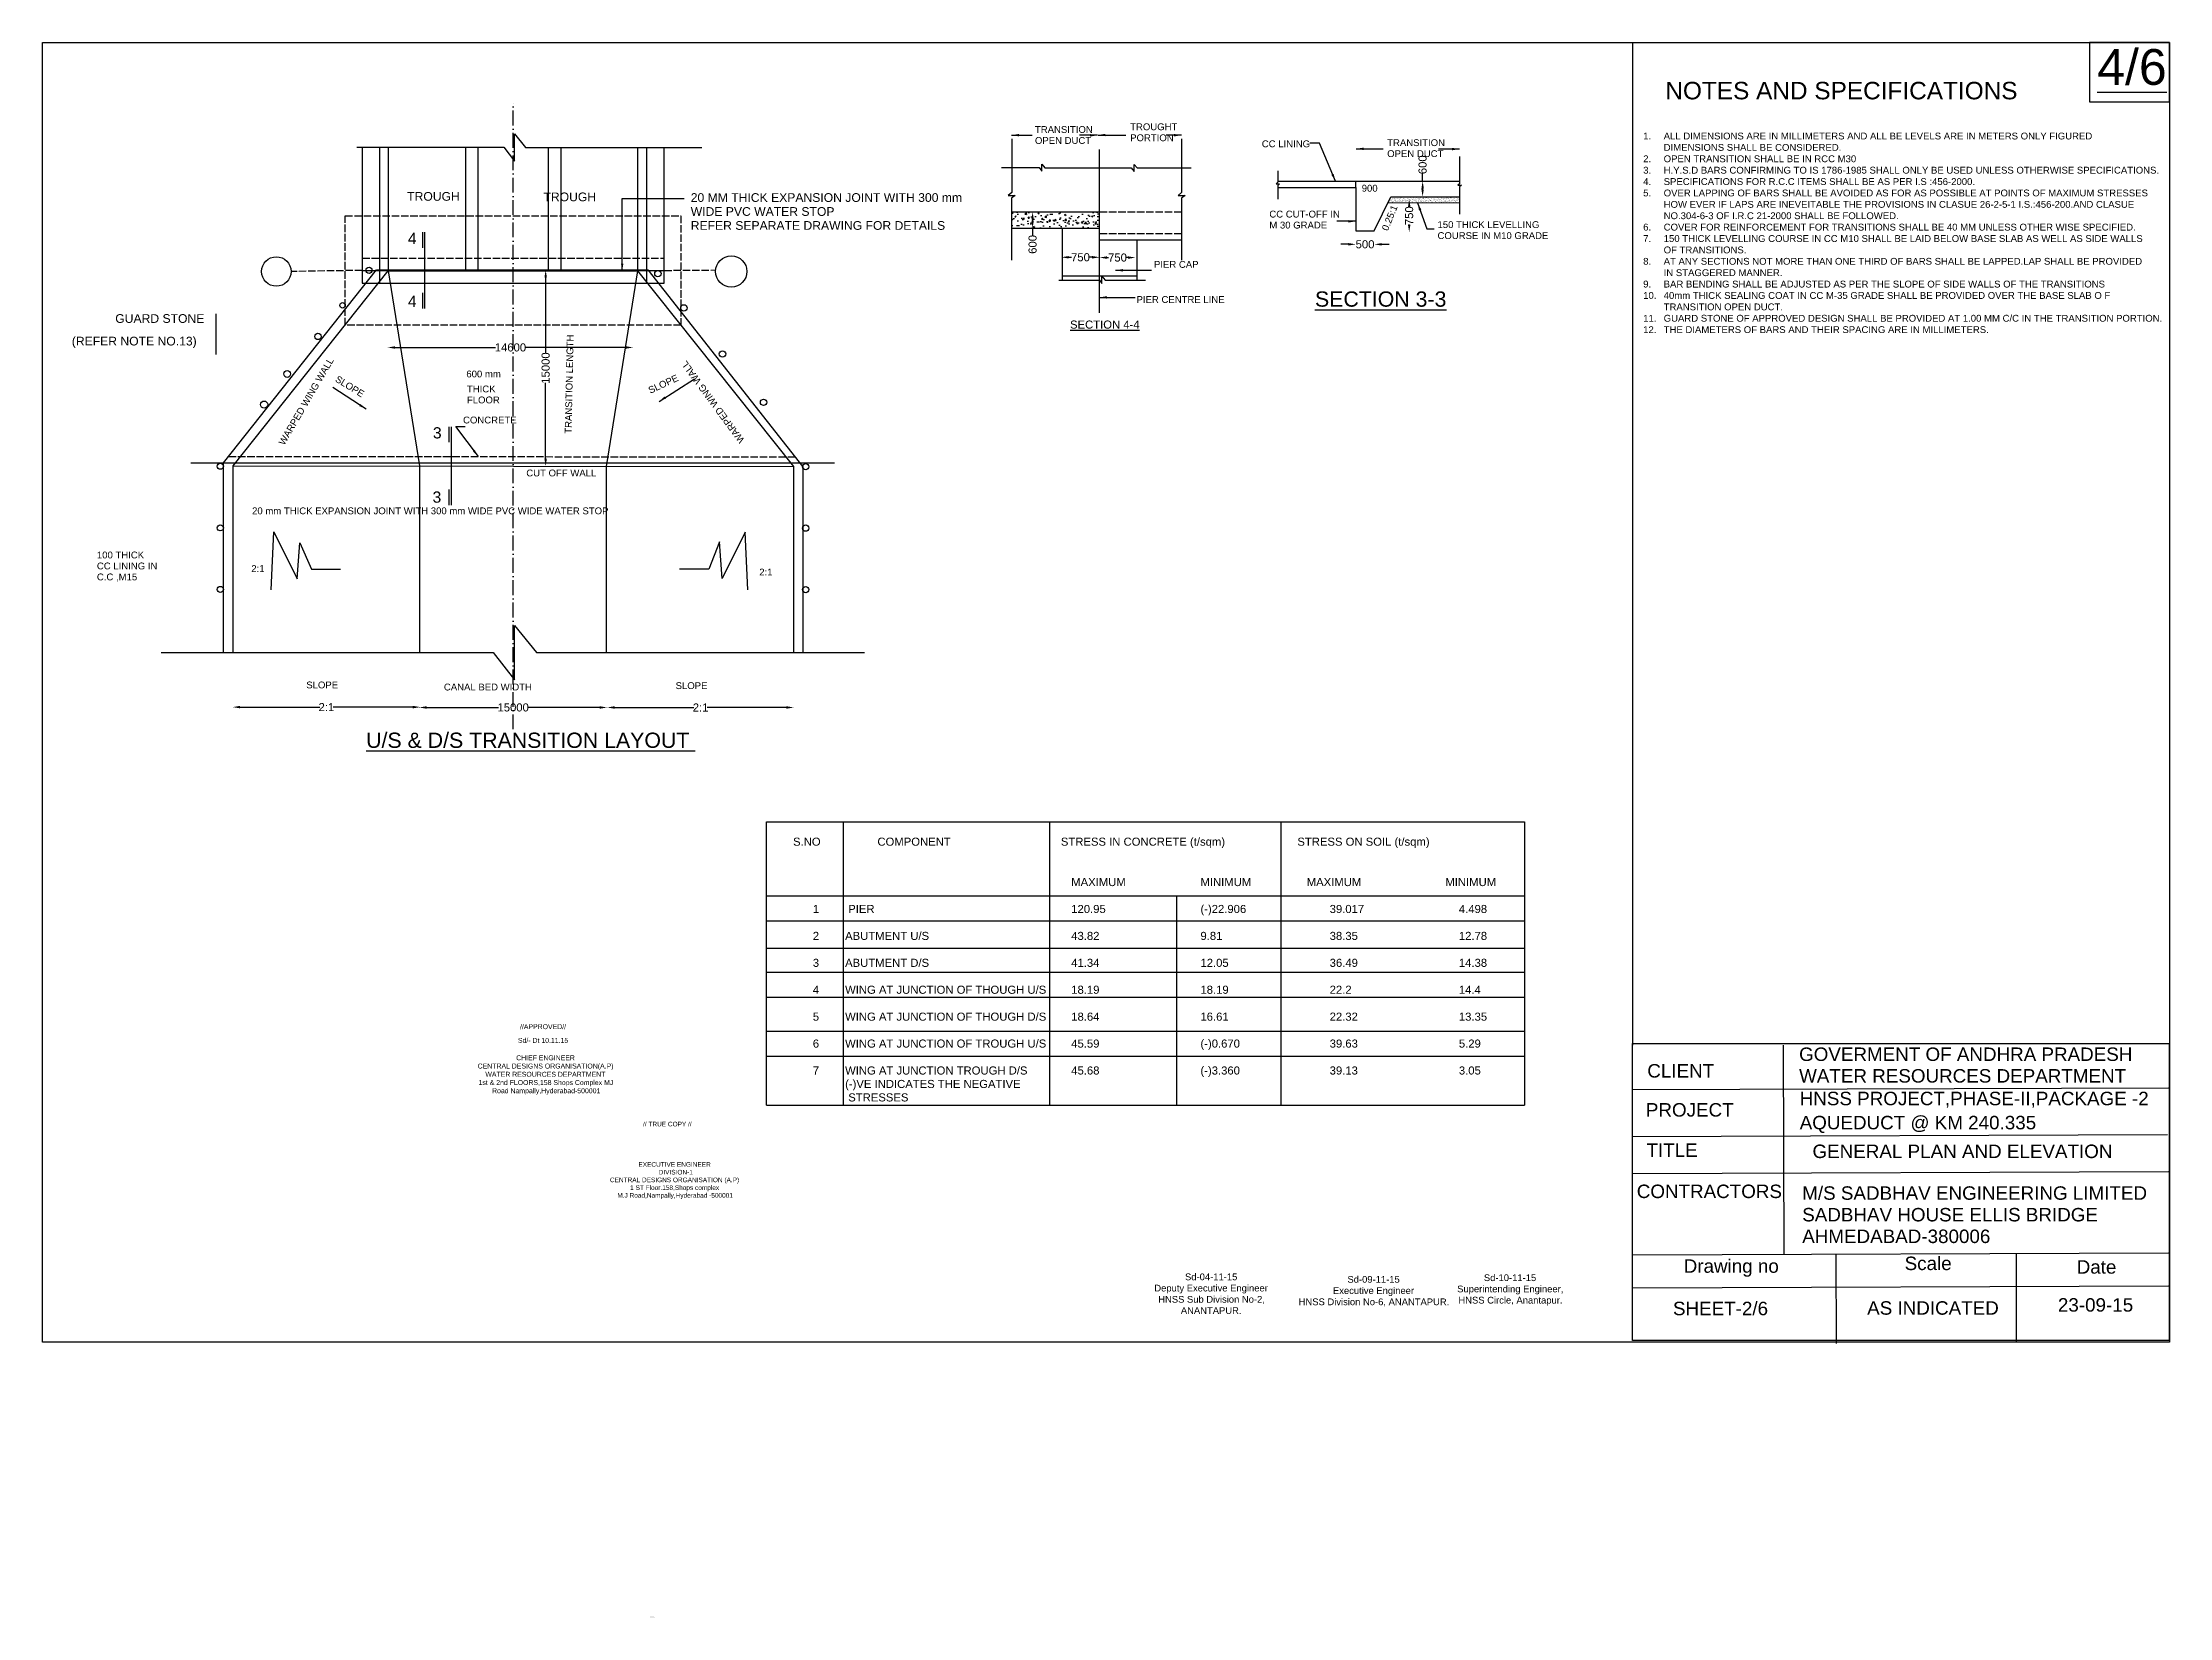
# Model space of a CAD drawing. Header units: millimetres. Extents: x 5124 to 3586883, y 2311 to 10700360.
# Drawn here: x 3415692 to 3586883, y 10573573 to 10700360 of the extents above.
import ezdxf

# ---------------------------------------------------------------- set-up
doc = ezdxf.new("R2010")
doc.units = ezdxf.units.MM
doc.header["$MEASUREMENT"] = 0
doc.linetypes.add('ACAD_ISO02W100', pattern=[15, 12, -3])
doc.linetypes.add('ACAD_ISO10W100', pattern=[18, 12, -3, 0, -3])
for name, color, linetype in [('DIMENSION', 7, 'Continuous'), ('DRAWING', 7, 'Continuous'), ('TEXT', 7, 'Continuous')]:
    doc.layers.add(name, color=color, linetype=linetype)
doc.styles.get("Standard").update_dxf_attribs({"font": 'arial.ttf', "height": 650})
doc.dimstyles.get("Standard").update_dxf_attribs({"dimtxt": 650, "dimasz": 600, "dimexe": 0.18, "dimexo": 0.0625, "dimgap": 0.09, "dimtad": 0, "dimdec": 0, "dimzin": 0, "dimdsep": 46, "dimtxsty": 'Standard', "dimcen": 0.09, "dimse1": 1, "dimse2": 1, "dimadec": 0, "dimazin": 0, "dimtfac": 1, "dimtdec": 0, "dimtofl": 0, "dimtmove": 0, "dimatfit": 3, "dimfxl": 0, "dimtolj": 1, "dimtzin": 0, "dimarcsym": 0})

# ---------------------------------------------------------------- blocks, each defined once
blk = doc.blocks.new('*D4')
at = {"layer": 'Defpoints', "color": 0, "transparency": 16777216}
for p in [(3443473, 10675810), (3463231, 10675810), (3463231, 10675810)]:
    blk.add_point(p, dxfattribs=at)
at = {"layer": 'DIMENSION', "color": 0, "lineweight": -2, "transparency": 16777216}
for p, q in [((3444073, 10675810), (3452161, 10675810)), ((3462631, 10675810), (3454543, 10675810))]:
    blk.add_line(p, q, dxfattribs=at)
at = {"layer": 'DIMENSION', "color": 0, "transparency": 16777216}
for points in [[(3444073, 10675910), (3444073, 10675710), (3443473, 10675810)], [(3462631, 10675910), (3462631, 10675710), (3463231, 10675810)]]:
    blk.add_solid(points, dxfattribs=at)
at = {"layer": 'DIMENSION', "color": 0, "transparency": 16777216, "insert": (3453352, 10675810), "char_height": 650, "attachment_point": 5}
blk.add_mtext('\\A1;14600', dxfattribs=at)
blk = doc.blocks.new('*D5')
at = {"layer": 'Defpoints', "color": 0, "transparency": 16777216}
for p in [(3430990, 10646860), (3446092, 10646860), (3446092, 10646860)]:
    blk.add_point(p, dxfattribs=at)
at = {"layer": 'DIMENSION', "color": 0, "lineweight": -2, "transparency": 16777216}
for p, q in [((3431590, 10646860), (3438007, 10646860)), ((3445492, 10646860), (3439076, 10646860))]:
    blk.add_line(p, q, dxfattribs=at)
at = {"layer": 'DIMENSION', "color": 0, "transparency": 16777216}
for points in [[(3431590, 10646960), (3431590, 10646760), (3430990, 10646860)], [(3445492, 10646960), (3445492, 10646760), (3446092, 10646860)]]:
    blk.add_solid(points, dxfattribs=at)
at = {"layer": 'DIMENSION', "color": 0, "transparency": 16777216, "insert": (3438541, 10646860), "char_height": 650, "attachment_point": 5}
blk.add_mtext('\\A1;2:1', dxfattribs=at)
blk = doc.blocks.new('*D6')
at = {"layer": 'Defpoints', "color": 0, "transparency": 16777216}
for p in [(3446000, 10646891), (3461143, 10646891), (3461143, 10646830)]:
    blk.add_point(p, dxfattribs=at)
at = {"layer": 'DIMENSION', "color": 0, "lineweight": -2, "transparency": 16777216}
for p, q in [((3446600, 10646830), (3452380, 10646830)), ((3460543, 10646830), (3454763, 10646830))]:
    blk.add_line(p, q, dxfattribs=at)
at = {"layer": 'DIMENSION', "color": 0, "transparency": 16777216}
for points in [[(3446600, 10646930), (3446600, 10646730), (3446000, 10646830)], [(3460543, 10646930), (3460543, 10646730), (3461143, 10646830)]]:
    blk.add_solid(points, dxfattribs=at)
at = {"layer": 'DIMENSION', "color": 0, "transparency": 16777216, "insert": (3453572, 10646830), "char_height": 650, "attachment_point": 5}
blk.add_mtext('\\A1;15000', dxfattribs=at)
blk = doc.blocks.new('*D7')
at = {"layer": 'Defpoints', "color": 0, "transparency": 16777216}
for p in [(3461143, 10646891), (3476169, 10646891), (3476169, 10646830)]:
    blk.add_point(p, dxfattribs=at)
at = {"layer": 'DIMENSION', "color": 0, "lineweight": -2, "transparency": 16777216}
for p, q in [((3461743, 10646830), (3468122, 10646830)), ((3475569, 10646830), (3469191, 10646830))]:
    blk.add_line(p, q, dxfattribs=at)
at = {"layer": 'DIMENSION', "color": 0, "transparency": 16777216}
for points in [[(3461743, 10646930), (3461743, 10646730), (3461143, 10646830)], [(3475569, 10646930), (3475569, 10646730), (3476169, 10646830)]]:
    blk.add_solid(points, dxfattribs=at)
at = {"layer": 'DIMENSION', "color": 0, "transparency": 16777216, "insert": (3468656, 10646830), "char_height": 650, "attachment_point": 5}
blk.add_mtext('\\A1;2:1', dxfattribs=at)
blk = doc.blocks.new('*D8')
at = {"layer": 'Defpoints', "color": 0, "transparency": 16777216}
for p in [(3456395, 10682054), (3456186, 10666256), (3456372, 10666256)]:
    blk.add_point(p, dxfattribs=at)
at = {"layer": 'DIMENSION', "color": 0, "lineweight": -2, "transparency": 16777216}
for p, q in [((3456186, 10681454), (3456186, 10675347)), ((3456186, 10666856), (3456186, 10672964))]:
    blk.add_line(p, q, dxfattribs=at)
at = {"layer": 'DIMENSION', "color": 0, "transparency": 16777216}
for points in [[(3456086, 10681454), (3456286, 10681454), (3456186, 10682054)], [(3456086, 10666856), (3456286, 10666856), (3456186, 10666256)]]:
    blk.add_solid(points, dxfattribs=at)
at = {"layer": 'DIMENSION', "color": 0, "transparency": 16777216, "insert": (3456186, 10674155), "char_height": 650, "attachment_point": 5, "rotation": 90}
blk.add_mtext('\\A1;15000', dxfattribs=at)
blk = doc.blocks.new('*D9')
at = {"layer": 'Defpoints', "color": 0, "transparency": 16777216}
for p in [(3497692, 10683072), (3500773, 10683072), (3500773, 10683072)]:
    blk.add_point(p, dxfattribs=at)
at = {"layer": 'DIMENSION', "color": 0, "lineweight": -2, "transparency": 16777216}
for p, q in [((3498292, 10683072), (3498518, 10683072)), ((3500173, 10683072), (3499947, 10683072))]:
    blk.add_line(p, q, dxfattribs=at)
at = {"layer": 'DIMENSION', "color": 0, "transparency": 16777216}
for points in [[(3498292, 10683172), (3498292, 10682972), (3497692, 10683072)], [(3500173, 10683172), (3500173, 10682972), (3500773, 10683072)]]:
    blk.add_solid(points, dxfattribs=at)
at = {"layer": 'DIMENSION', "color": 0, "transparency": 16777216, "insert": (3499233, 10683072), "char_height": 650, "attachment_point": 5}
blk.add_mtext('\\A1;750', dxfattribs=at)
blk = doc.blocks.new('*D10')
at = {"layer": 'Defpoints', "color": 0, "transparency": 16777216}
for p in [(3500773, 10683072), (3503654, 10683072), (3503654, 10683048)]:
    blk.add_point(p, dxfattribs=at)
at = {"layer": 'DIMENSION', "color": 0, "lineweight": -2, "transparency": 16777216}
for p, q in [((3501373, 10683048), (3501500, 10683048)), ((3503054, 10683048), (3502928, 10683048))]:
    blk.add_line(p, q, dxfattribs=at)
at = {"layer": 'DIMENSION', "color": 0, "transparency": 16777216}
for points in [[(3501373, 10683148), (3501373, 10682948), (3500773, 10683048)], [(3503054, 10683148), (3503054, 10682948), (3503654, 10683048)]]:
    blk.add_solid(points, dxfattribs=at)
at = {"layer": 'DIMENSION', "color": 0, "transparency": 16777216, "insert": (3502214, 10683048), "char_height": 650, "attachment_point": 5}
blk.add_mtext('\\A1;750', dxfattribs=at)
blk = doc.blocks.new('*D11')
at = {"layer": 'Defpoints', "color": 0, "transparency": 16777216}
for p in [(3494983, 10686729), (3494983, 10685426), (3495380, 10685426)]:
    blk.add_point(p, dxfattribs=at)
at = {"layer": 'DIMENSION', "color": 0, "lineweight": -2, "transparency": 16777216}
for p, q in [((3495380, 10686129), (3495380, 10686026)), ((3495380, 10685426), (3495380, 10684826))]:
    blk.add_line(p, q, dxfattribs=at)
at = {"layer": 'DIMENSION', "color": 0, "transparency": 16777216}
for points in [[(3495280, 10686129), (3495480, 10686129), (3495380, 10686729)], [(3495280, 10686026), (3495480, 10686026), (3495380, 10685426)]]:
    blk.add_solid(points, dxfattribs=at)
at = {"layer": 'DIMENSION', "color": 0, "transparency": 16777216, "insert": (3495380, 10684107), "char_height": 650, "attachment_point": 5, "rotation": 90}
blk.add_mtext('\\A1;600', dxfattribs=at)
blk = doc.blocks.new('*D12')
at = {"layer": 'Defpoints', "color": 0, "transparency": 16777216}
for p in [(3526771, 10689200), (3526784, 10689200), (3526784, 10687945)]:
    blk.add_point(p, dxfattribs=at)
at = {"layer": 'DIMENSION', "color": 0, "lineweight": -2, "transparency": 16777216}
for p, q in [((3526771, 10689200), (3526771, 10689800)), ((3526771, 10688545), (3526771, 10688600))]:
    blk.add_line(p, q, dxfattribs=at)
at = {"layer": 'DIMENSION', "color": 0, "transparency": 16777216}
for points in [[(3526671, 10688600), (3526871, 10688600), (3526771, 10689200)], [(3526671, 10688545), (3526871, 10688545), (3526771, 10687945)]]:
    blk.add_solid(points, dxfattribs=at)
at = {"layer": 'DIMENSION', "color": 0, "transparency": 16777216, "insert": (3526771, 10690519), "char_height": 650, "attachment_point": 5, "rotation": 90}
blk.add_mtext('\\A1;600', dxfattribs=at)
blk = doc.blocks.new('*D13')
at = {"layer": 'Defpoints', "color": 0, "transparency": 16777216}
for p in [(3521397, 10685207), (3522878, 10685207), (3522878, 10684115)]:
    blk.add_point(p, dxfattribs=at)
at = {"layer": 'DRAWING', "color": 0, "lineweight": -2, "transparency": 16777216}
for p, q in [((3520797, 10684115), (3520197, 10684115)), ((3523478, 10684115), (3524078, 10684115))]:
    blk.add_line(p, q, dxfattribs=at)
at = {"layer": 'DRAWING', "color": 0, "transparency": 16777216}
for points in [[(3520797, 10684215), (3520797, 10684015), (3521397, 10684115)], [(3523478, 10684215), (3523478, 10684015), (3522878, 10684115)]]:
    blk.add_solid(points, dxfattribs=at)
at = {"layer": 'DRAWING', "color": 0, "transparency": 16777216, "insert": (3522137, 10684115), "char_height": 650, "attachment_point": 5}
blk.add_mtext('\\A1;500', dxfattribs=at)
blk = doc.blocks.new('*D14')
at = {"layer": 'Defpoints', "color": 0, "transparency": 16777216}
for p in [(3525691, 10687737), (3525805, 10687737), (3525725, 10685096)]:
    blk.add_point(p, dxfattribs=at)
at = {"layer": 'DIMENSION', "color": 0, "lineweight": -2, "transparency": 16777216}
for p, q in [((3525691, 10687137), (3525691, 10687131)), ((3525691, 10685696), (3525691, 10685702))]:
    blk.add_line(p, q, dxfattribs=at)
at = {"layer": 'DIMENSION', "color": 0, "transparency": 16777216}
for points in [[(3525591, 10687137), (3525791, 10687137), (3525691, 10687737)], [(3525591, 10685696), (3525791, 10685696), (3525691, 10685096)]]:
    blk.add_solid(points, dxfattribs=at)
at = {"layer": 'DIMENSION', "color": 0, "transparency": 16777216, "insert": (3525691, 10686417), "char_height": 650, "attachment_point": 5, "rotation": 90}
blk.add_mtext('\\A1;750', dxfattribs=at)

msp = doc.modelspace()

# ---------------------------------------------------------------- hatches: boundary and pattern name
at = {"layer": 'DRAWING'}
h = msp.add_hatch(dxfattribs=at)
h.set_pattern_fill('AR-SAND', color=256, scale=100, style=0)
h.set_pattern_definition([(37.5, (0, 0), (-6.2993358, 192.682377), [0, -152, 0, -170, 0, -162.5]), (7.5, (0, 0), (176.9776705, 282.2146065), [0, -82, 0, -137, 0, -52.5]), (327.5, (-123, 0), (311.4141862, 0.5659054), [0, -50, 0, -180, 0, -235]), (317.5, (-123, 0), (300.6126605, 87.7675565), [0, -25, 0, -118, 0, -135])])
h.paths.add_polyline_path([(3529738.1, 10687945.1), (3524211.1, 10687945.1), (3523963.4, 10687436.5), (3529738.1, 10687442.7)])
h = msp.add_hatch(dxfattribs=at)
h.set_pattern_fill('AR-CONC', color=256, scale=150, style=0)
h.set_pattern_definition([(50, (0, 0), (1075.890274, -94.1282), [112.5, -1237.5]), (355, (0, 0), (-208.127, 1128.2882), [90, -990]), (100.4514, (89.7, -7.8), (867.76407, 1034.15931), [95.61029, -1051.71317]), (46.1842, (0, 300), (1600.86157, -248.27852), [168.75, -1856.25]), (96.6356, (133.4, 279.3), (1401.99406, 1461.1768), [143.41543, -1577.5695]), (351.1842, (0, 300), (1401.99292, 1461.1779), [135, -1485]), (21, (150, 225), (895.36058, -603.928336), [112.5, -1237.5]), (326, (150, 225), (364.973, 1087.72507), [90, -990]), (71.4514, (224.6, 174.7), (1260.33394, 483.795745), [95.61029, -1051.71317]), (37.5, (0, 0), (18.239783, 499.340781), [0, -978, 0, -1005, 0, -993.75]), (7.5, (0, 0), (394.604306, 591.617568), [0, -573, 0, -955.5, 0, -378.75]), (327.5, (-334.5, 0), (800.733654, -33.832308), [0, -375, 0, -1170, 0, -1552.5]), (317.5, (-484.5, 0), (874.779254, 150.157473), [0, -487.5, 0, -777, 0, -1102.5])])
h.paths.add_polyline_path([(3500773.5, 10686729.2), (3493680.2, 10686729.2), (3493680.2, 10685425.7), (3500773.5, 10685425.7)])

# ---------------------------------------------------------------- linework, layer by layer
at = {"layer": 'DIMENSION'}
msp.add_lwpolyline([(3429631.6, 10678525), (3429631.6, 10675248.2)], dxfattribs=at)
for centre, radius in [((3434510.5, 10681927.8), 1186), ((3471126.1, 10681932.9), 1258.9), ((3441968.4, 10682016.1), 254), ((3465218.4, 10681753.4), 255.3), ((3439837.8, 10679202.3), 219), ((3467310.3, 10678995.4), 255.3), ((3437862, 10676698.6), 255.3), ((3470420.4, 10675287.1), 255.3), ((3435383.2, 10673677), 274), ((3433525.8, 10671213.2), 288), ((3473726, 10671396.5), 255.3), ((3430000.3, 10666251.5), 244.4), ((3477114.5, 10666212.9), 255.3), ((3430000.3, 10661289), 244.4), ((3477114.5, 10661266.5), 255.3), ((3430000.3, 10656334.7), 244.4), ((3477114.5, 10656318.2), 255.3)]:
    msp.add_circle(centre, radius, dxfattribs=at)
at = {"layer": 'DRAWING'}
for points in [[(3586882.6, 10595734.2), (3415691.6, 10595734.2), (3415691.6, 10700359.7), (3586882.6, 10700359.7)], [(3586882.6, 10700359.7), (3580443.2, 10700359.7), (3580443.2, 10695596.1), (3586882.6, 10695596.1)], [(3586864, 10595882.6), (3543667.5, 10595882.6), (3543667.5, 10619782.9), (3586864, 10619782.9)], [(3586882.6, 10595734.2), (3586882.6, 10595734.2), (3586882.6, 10595734.2), (3586882.6, 10595734.2)]]:
    msp.add_lwpolyline(points, close=True, dxfattribs=at)
for points in [[(3543686.1, 10619634.4), (3543686.1, 10700359.7)], [(3440994.7, 10691934.9), (3452822.9, 10691934.9), (3453678.4, 10690813), (3453678.4, 10693010.6), (3454571.4, 10691911.4), (3468759.1, 10691911.4)], [(3493697.2, 10692607.3), (3493697.2, 10688278.9), (3493407.4, 10688048), (3493969.8, 10688048), (3493680.2, 10687831), (3493680.2, 10682841.6)], [(3507376, 10692607.3), (3507376, 10688278.9), (3507086.1, 10688048), (3507648.6, 10688048), (3507359, 10687831), (3507359, 10682841.6)], [(3441422, 10691934.9), (3441422, 10682016.1), (3465729.4, 10682016.1), (3465729.4, 10691911.4)], [(3442800, 10691934.9), (3442800, 10680986.8)], [(3446071.5, 10651264.5), (3446071.5, 10666277.1), (3443550.6, 10681968.9), (3443550.6, 10691922)], [(3449740.6, 10691934.9), (3449740.6, 10682054.2)], [(3450735.4, 10691934.9), (3450735.4, 10682054.2)], [(3456395.3, 10691911.4), (3456395.3, 10682054.2)], [(3457400.4, 10691911.4), (3457400.4, 10682054.2)], [(3463579.4, 10691911.4), (3463581.8, 10681968.9)], [(3464332.4, 10680984.3), (3464332.4, 10691911.4)], [(3500773.5, 10678598.6), (3500773.5, 10691755.2)], [(3529740.1, 10691172), (3529740.1, 10688996.1), (3529601.8, 10688871.2), (3529889.7, 10688871.2), (3529738.1, 10688744.4), (3529738.1, 10686543.1)], [(3492886.9, 10690291.3), (3495913.3, 10690291.3), (3496127.5, 10689991), (3496127.5, 10690560.3), (3496361.7, 10690275.7), (3503310.2, 10690275.7), (3503558.7, 10689989), (3503558.7, 10690542.7), (3503805.5, 10690282.2), (3508133.7, 10690282.2)], [(3515126.3, 10690027.8), (3515126.3, 10689122.4), (3514981.3, 10688990.2), (3515253.2, 10688990.2), (3515126.3, 10688861.9), (3515126.3, 10687758.5)], [(3515126.3, 10689200.3), (3529740.1, 10689200.3)], [(3521396.5, 10688691.2), (3521396.5, 10689200.3)], [(3515126.3, 10688691.2), (3521396.5, 10688691.2)], [(3521396.5, 10688691.2), (3521396.5, 10685207), (3522877.8, 10685207), (3524211.1, 10687945.1), (3529738.1, 10687945.1)], [(3493680.2, 10686729.2), (3500773.5, 10686729.2)], [(3529738.1, 10687442.7), (3523963.4, 10687436.5)], [(3446293.5, 10683828.9), (3446293.5, 10685097.8)], [(3446445.7, 10685087.5), (3446445.7, 10678935.6)], [(3493680.2, 10685425.7), (3500773.5, 10685425.7)], [(3497752.6, 10685425.7), (3497752.6, 10681213.6)], [(3500773.5, 10684485), (3507359, 10684485)], [(3503776.6, 10684485), (3503776.6, 10681196.4)], [(3430268.1, 10651264.5), (3430268.1, 10666523.9), (3442579.4, 10682054.2), (3464408.6, 10682054.2), (3476895.5, 10666211.7), (3476895.5, 10651247.5)], [(3431032.4, 10651264.5), (3431032.4, 10666293.4), (3443513.2, 10681968.9), (3463581.8, 10681968.9), (3476136, 10666227.3), (3476136, 10651247.5)], [(3441422, 10682016.1), (3441422, 10680984.3), (3465729.4, 10680984.3), (3465729.4, 10682016.1)], [(3463581.8, 10681968.9), (3461063.9, 10666241.7), (3461063.9, 10651247.5)], [(3497491, 10681239.1), (3500773.5, 10681239.1), (3500953.1, 10680953.4), (3500953.1, 10681540.1), (3501208, 10681242.7), (3504469.2, 10681242.7)], [(3503776.6, 10681540.1), (3497752.6, 10681540.1)], [(3446293.5, 10678937.7), (3446293.5, 10680206.6)], [(3448413, 10668195.8), (3448413, 10669419.8)], [(3448586.2, 10669428.1), (3448586.2, 10663124)], [(3427640.8, 10666523.9), (3479428.9, 10666523.9)], [(3431032.4, 10666293.4), (3476136, 10666227.3)], [(3448427.7, 10663124.7), (3448427.7, 10664384)], [(3434088.6, 10656294.4), (3434313, 10660973.1), (3436184.3, 10657195.6), (3436408.5, 10660077.4), (3437334.4, 10657955), (3439683.3, 10657955)], [(3472453.9, 10656310.8), (3472257, 10660949), (3470388.1, 10657218.7), (3470169.3, 10660153.7), (3469309.1, 10657962.9), (3466960.3, 10657962.9)], [(3425244.3, 10651264.5), (3451974.8, 10651264.5), (3453676.6, 10649063.8), (3453676.6, 10653438.1), (3455455.8, 10651247.5), (3481844, 10651247.5)], [(3555792.3, 10619634.4), (3555852.5, 10602813.3)], [(3543686.1, 10616067.5), (3586809.3, 10616221.7)], [(3543602.7, 10612289.5), (3586725.9, 10612443.7)], [(3543686.1, 10609312.6), (3586809.3, 10609466.9)], [(3543686.1, 10602769.8), (3586809.3, 10602924)], [(3560028.9, 10602828.2), (3560054.6, 10595638.3)], [(3574538.8, 10602880.1), (3574538.8, 10595734.2)], [(3543686.1, 10600108.1), (3586809.3, 10600262.4)]]:
    msp.add_lwpolyline(points, dxfattribs=at)
at = {"layer": 'DRAWING', "linetype": 'ACAD_ISO10W100', "ltscale": 100}
msp.add_lwpolyline([(3453569.1, 10645075.7), (3453569.1, 10695486.1)], dxfattribs=at)
at = {"layer": 'DRAWING', "linetype": 'ACAD_ISO02W100', "ltscale": 50}
msp.add_lwpolyline([(3440044.5, 10686413.8), (3467067, 10686413.8), (3467067, 10677598.8), (3440044.5, 10677598.8)], close=True, dxfattribs=at)
for points in [[(3500773.5, 10686729.2), (3507359, 10686729.2)], [(3500773.5, 10684990.7), (3507359, 10684990.7)], [(3441422, 10683001.7), (3465729.4, 10683001.7)], [(3441422, 10682016.1), (3435696.5, 10681927.8)], [(3465729.4, 10682016.1), (3469872.6, 10682049.8)], [(3430666, 10667025.9), (3476260.9, 10667016.8)]]:
    msp.add_lwpolyline(points, dxfattribs=at)
at = {"layer": 'TEXT'}
for points in [[(3473973.8, 10614803.4), (3473973.8, 10637636.2), (3534967.9, 10637636.2), (3534967.9, 10614803.4)], [(3480130.2, 10637636.2), (3480130.2, 10614803.4)], [(3496746.5, 10637636.2), (3496746.5, 10614803.4)], [(3515370.6, 10637636.2), (3515370.6, 10614803.4)], [(3473973.8, 10631662.6), (3534967.9, 10631662.6)], [(3506960.6, 10631667.1), (3506960.6, 10614803.4)], [(3473973.8, 10629644.5), (3534967.9, 10629644.5)], [(3473973.8, 10627442.4), (3534967.9, 10627442.4)], [(3473973.8, 10625515.6), (3534967.9, 10625515.6)], [(3473973.8, 10623520), (3534967.9, 10623520)], [(3473973.8, 10620767.4), (3534967.9, 10620767.4)], [(3473973.8, 10618771.8), (3534967.9, 10618771.8)], [(3473973.8, 10614803.4), (3534967.9, 10614803.4)]]:
    msp.add_lwpolyline(points, dxfattribs=at)

# ---------------------------------------------------------------- texts
at = {"layer": 'DRAWING'}
for s, p in [('4', (3445094.4, 10684134.8)), ('4', (3445094.4, 10679067.9)), ('3', (3447111.3, 10668486.5)), ('3', (3447082.9, 10663315.4))]:
    msp.add_text(s, height=905.6, dxfattribs=at).set_placement(p)
at = {"layer": 'DRAWING', "insert": (3498391.4, 10677979.2), "char_height": 650, "width": 5563.424, "attachment_point": 1}
msp.add_mtext('{\\LSECTION 4-4}', dxfattribs=at)
at = {"layer": 'TEXT'}
for s, height, p in [('%%U4/6', 2880.81, (3581068, 10696952.1)), ('TRANSITION', 550, (3495567.2, 10693082.3)), ('OPEN DUCT', 550, (3495567.2, 10692198.7)), ('TROUGHT ', 550, (3503232.5, 10693300.2)), ('PORTION', 550, (3503232.5, 10692416.7)), ('CC LINING ', 550, (3513826.9, 10691930.4)), ('TRANSITION ', 550, (3523919.7, 10692023.2)), ('OPEN DUCT', 550, (3523919.7, 10691139.7)), ('TROUGH', 700, (3445040, 10687623.3)), ('TROUGH', 700, (3456009.4, 10687583.8)), ('20 MM THICK EXPANSION JOINT WITH 300 mm', 700, (3467863.3, 10687531.7)), ('900 ', 550, (3521868.3, 10688357.3)), ('WIDE PVC WATER STOP ', 700, (3467863.3, 10686407.2)), ('REFER SEPARATE DRAWING FOR DETAILS ', 700, (3467863.3, 10685282.7)), ('CC CUT-OFF IN ', 550, (3514434, 10686272.3)), ('M 30 GRADE', 550, (3514434, 10685388.8)), ('150 THICK LEVELLING', 550, (3527969.6, 10685424.9)), ('COURSE IN M10 GRADE', 550, (3527969.6, 10684541.4)), ('PIER CAP', 550, (3505148.2, 10682223.4)), ('PIER CENTRE LINE ', 550, (3503746.1, 10679397.1)), ('%%USECTION 3-3', 1227.788, (3518107.4, 10679094.8)), ('GUARD STONE ', 700, (3421544.6, 10677792.2)), ('(REFER NOTE NO.13)', 700, (3418047.6, 10675973.6)), ('600 mm ', 550, (3449802.8, 10673401.3)), ('THICK ', 550, (3449849.1, 10672195.8)), ('FLOOR', 550, (3449849.1, 10671312.2)), ('CONCRETE ', 550, (3449538.7, 10669695.7)), ('CUT OFF WALL ', 550, (3454628.7, 10665431.2)), ('20 mm THICK EXPANSION JOINT WITH 300 mm WIDE PVC WIDE WATER STOP', 550, (3432556.7, 10662384.6)), ('CC LINING IN ', 550, (3420067.1, 10657947.6)), ('100 THICK ', 550, (3420067.1, 10658831.2)), ('C.C ,M15', 550, (3420067.1, 10657064.1)), ('2:1', 550, (3432494.7, 10657740)), ('2:1', 550, (3473380.7, 10657455.8)), ('SLOPE ', 550, (3436918.6, 10648367.3)), ('CANAL BED WIDTH ', 550, (3447996.9, 10648200.4)), ('SLOPE ', 550, (3466646.3, 10648311.7)), ('%%UU/S & D/S TRANSITION LAYOUT ', 1227.788, (3441737.4, 10643578.4)), ('//APPROVED//', 397.96, (3454121.9, 10620935.8)), ('Sd/- Dt 10.11.15', 397.96, (3453954.8, 10619832.1)), ('GOVERMENT OF ANDHRA PRADESH', 1083.554, (3557072.5, 10618374.1)), ('CLIENT ', 1083.55, (3544854.9, 10617039.3)), ('WATER RESOURCES DEPARTMENT ', 1083.554, (3557072.5, 10616633.5)), ('HNSS PROJECT,PHASE-II,PACKAGE -2', 1083.554, (3557120.7, 10614811.7)), ('PROJECT', 1083.55, (3544738.9, 10613896.3)), ('AQUEDUCT @ KM 240.335', 1083.554, (3557120.7, 10612870.3)), ('// TRUE COPY //', 373.281, (3464025.8, 10613106.6)), ('TITLE  ', 1083.55, (3544787.7, 10610652.6)), ('GENERAL PLAN AND ELEVATION ', 1083.554, (3558151.6, 10610558.2)), ('CONTRACTORS', 1083.554, (3544007.3, 10607335.8)), ('M/S SADBHAV ENGINEERING LIMITED', 1083.554, (3557324.3, 10607197.1)), ('SADBHAV HOUSE ELLIS BRIDGE ', 1083.554, (3557324.3, 10605456.5)), ('AHMEDABAD-380006', 1083.554, (3557324.3, 10603715.9)), ('Drawing no', 1083.55, (3547783.7, 10601321.9)), ('Scale ', 1083.55, (3565567.3, 10601538)), ('Date ', 1083.55, (3579415.1, 10601250.4)), ('SHEET-2/6', 1083.55, (3546920.4, 10597906)), ('AS INDICATED ', 1083.554, (3562549.7, 10597946.1)), ('23-09-15', 1083.55, (3577903.7, 10598193.3)), ('2/11/15', 75, (3464606.1, 10573574.5))]:
    msp.add_text(s, height=height, dxfattribs=at).set_placement(p)
for s, rotation, p in [('0.25:1', 67.878879, (3523969.2, 10685149.6)), ('TRANSITION LENGTH ', 88.73574, (3458267.4, 10668861.8)), ('WARPED WING WALL ', 59.783984, (3435142.3, 10667889.9)), ('WARPED WING WALL ', 126.312026, (3472225.7, 10668366.1)), ('SLOPE ', 328.399616, (3439190.3, 10673112.4)), ('SLOPE ', 24.908083, (3464607, 10672081.7))]:
    msp.add_text(s, height=550, rotation=rotation, dxfattribs=at).set_placement(p)
at = {"layer": 'TEXT', "attachment_point": 1}
for s, insert, char_height, width in [('NOTES AND SPECIFICATIONS', (3546307.6, 10697192.6), 1404.676, 102091.387), ('\\pi-1650,l2200,t2200;1.^IALL DIMENSIONS ARE IN MILLIMETERS AND ALL BE LEVELS ARE IN METERS ONLY FIGURED DIMENSIONS SHALL BE CONSIDERED.\\P2.^IOPEN TRANSITION SHALL BE IN RCC M30 \\P3.^IH.Y.S.D BARS CONFIRMING TO IS 1786-1985 SHALL ONLY BE USED UNLESS OTHERWISE SPECIFICATIONS.\\P4.^ISPECIFICATIONS FOR R.C.C ITEMS SHALL BE AS PER I.S :456-2000.\\P5.^IOVER LAPPING OF BARS SHALL BE AVOIDED AS FOR AS POSSIBLE AT POINTS OF MAXIMUM STRESSES HOW EVER IF LAPS ARE INEVEITABLE THE PROVISIONS IN CLASUE 26-2-5-1 I.S.:456-200.AND CLASUE NO.304-6-3 OF I.R.C 21-2000 SHALL BE FOLLOWED.\\P6.^ICOVER FOR REINFORCEMENT FOR TRANSITIONS SHALL BE 40 MM UNLESS OTHER WISE SPECIFIED. \\P7.^I150 THICK LEVELLING COURSE IN CC M10 SHALL BE LAID BELOW BASE SLAB AS WELL AS SIDE WALLS OF TRANSITIONS.\\P8.^IAT ANY SECTIONS NOT MORE THAN ONE THIRD OF BARS SHALL BE LAPPED.LAP SHALL BE PROVIDED IN STAGGERED MANNER.\\P9.^IBAR BENDING SHALL BE ADJUSTED AS PER THE SLOPE OF SIDE WALLS OF THE TRANSITIONS \\P10.^I40mm THICK SEALING COAT IN CC M-35 GRADE SHALL BE PROVIDED OVER THE BASE SLAB O F TRANSITION OPEN DUCT.\\P11.^IGUARD STONE OF APPROVED DESIGN SHALL BE PROVIDED AT 1.00 MM C/C IN THE TRANSITION PORTION.\\P12.^ITHE DIAMETERS OF BARS AND THEIR SPACING ARE IN MILLIMETERS.\\P\\pi0,l0,tz;\\P\\P ', (3543973.4, 10693108.1), 550, 41277.195), ('    S.NO^I^ICOMPONENT^I^I^I       STRESS IN CONCRETE (t/sqm)^I^I^ISTRESS ON SOIL (t/sqm)\\P\\P\\P^I^I^I^I^I^I^I^I^IMAXIMUM ^I^I^IMINIMUM^I^I   MAXIMUM^I^I^I      MINIMUM\\P\\P^I1^I PIER ^I^I^I^I^I^I120.95^I^I^I(-)22.906^I^I^I39.017^I^I^I4.498\\P^I\\P^I2^IABUTMENT U/S^I^I^I^I^I43.82^I^I^I^I9.81^I^I^I^I38.35^I^I^I^I12.78\\P^I\\P^I3^IABUTMENT D/S^I^I^I^I^I41.34^I^I^I^I12.05^I^I^I^I36.49^I^I^I^I14.38\\P^I\\P^I4^IWING AT JUNCTION OF THOUGH U/S^I18.19^I^I^I^I18.19^I^I^I^I22.2^I^I^I^I14.4\\P^I\\P^I5^IWING AT JUNCTION OF THOUGH D/S^I18.64^I^I^I^I16.61^I^I^I^I22.32^I^I^I^I13.35\\P^I\\P^I6^IWING AT JUNCTION OF TROUGH U/S^I45.59^I^I^I^I(-)0.670^I^I^I39.63^I^I^I^I5.29\\P^I^I\\P^I7^IWING AT JUNCTION TROUGH D/S ^I^I45.68^I^I^I^I(-)3.360^I^I^I39.13^I^I^I^I3.05\\P^I^I(-)VE INDICATES THE NEGATIVE\\P^I^I STRESSES', (3475088.8, 10636351.8), 650, 59051.159), ('\\pi3231.5;CHIEF ENGINEER \\P\\pi133.46;CENTRAL DESIGNS ORGANISATION(A.P)    \\P\\pi752.11;WATER RESOURCES DEPARTMENT       \\P\\pi206.07;1st & 2nd FLOORS,158 Shops Complex MJ \\P\\pi1292.5;Road Nampally,Hyderabad-500001', (3450581, 10618827.2), 397.96, 11154.351), ('\\pi2312.8;EXECUTIVE ENGINEER         \\P\\pi3800; DIVISION-1 \\P\\pi22.407;CENTRAL DESIGNS ORGANISATION (A.P) \\P\\pi1651.6;1 ST Floor.158,Shops complex                             \\P\\pi615.94;M.J Road,Nampally,Hyderabad -500001', (3461338.7, 10610230.3), 373.281, 10401.971), ('\\pi3957.7;Sd-04-11-15\\P\\pi1486.4;Deputy Executive Engineer \\P\\pi1801;HNSS Sub Division No-2, \\P\\pi3622.8;ANANTAPUR.', (3503689.5, 10601264), 542.224, 12061.949), ('\\pi3957.7;Sd-09-11-15\\P\\pi2792.4;Executive Engineer \\P\\pi33.04;HNSS Division No-6, ANANTAPUR.', (3516762, 10601062.5), 542.224, 12061.949), ('\\A1;\\pi3957.7;Sd-10-11-15\\P\\pi1807.1;Superintending Engineer,\\P\\pi1905.3;HNSS Circle, Anantapur.', (3527746.2, 10601195.1), 542.224, 12061.949)]:
    msp.add_mtext(s, dxfattribs=dict(at, insert=insert, char_height=char_height, width=width))

# ---------------------------------------------------------------- dimensions: what is measured, and where the dimension line sits
at = {"layer": 'DIMENSION'}
for base, p1, p2, text, picture, middle in [((3526771.5, 10689200.3), (3526783.5, 10687945.1), (3526783.5, 10689200.3), '600', '*D12', (3526771.5, 10690519.1)), ((3525690.5, 10687737.2), (3525724.7, 10685096.5), (3525804.8, 10687737.2), '750', '*D14', (3525690.5, 10686416.9)), ((3495379.7, 10685425.7), (3494983.4, 10686729.2), (3494983.4, 10685425.7), '600', '*D11', (3495379.7, 10684106.9)), ((3456185.6, 10666256.3), (3456395.3, 10682054.2), (3456372.1, 10666256.3), '15000', '*D8', (3456185.6, 10674155.2))]:
    dim = msp.add_linear_dim(base=base, p1=p1, p2=p2, angle=90, text=text, dimstyle='Standard', dxfattribs=at)
    dim.commit()
    dim.dimension.update_dxf_attribs({"geometry": picture, "text_midpoint": middle})
for base, p1, p2, text, picture, middle in [((3500773.5, 10683072.1), (3497691.8, 10683072.1), (3500773.5, 10683072.1), '750', '*D9', (3499232.6, 10683072.1)), ((3503654.4, 10683048.1), (3500773.5, 10683072.1), (3503654.4, 10683072.1), '750', '*D10', (3502213.9, 10683048.1)), ((3463230.8, 10675809.9), (3443473.2, 10675810.4), (3463230.8, 10675810.4), '14600', '*D4', (3453352, 10675809.9)), ((3446091.8, 10646860.1), (3430990.4, 10646860.1), (3446091.8, 10646860.1), '2:1', '*D5', (3438541.1, 10646860.1)), ((3461143, 10646829.9), (3446000.3, 10646890.5), (3461143, 10646890.5), '15000', '*D6', (3453571.6, 10646829.9)), ((3476169.3, 10646829.9), (3461143, 10646890.5), (3476169.3, 10646890.5), '2:1', '*D7', (3468656.1, 10646829.9))]:
    dim = msp.add_linear_dim(base=base, p1=p1, p2=p2, text=text, dimstyle='Standard', dxfattribs=at)
    dim.commit()
    dim.dimension.update_dxf_attribs({"geometry": picture, "text_midpoint": middle})
at = {"layer": 'DRAWING'}
dim = msp.add_linear_dim(base=(3522877.8, 10684114.6), p1=(3521396.5, 10685207), p2=(3522877.8, 10685207), text='500', dimstyle='Standard', dxfattribs=at)
dim.commit()
dim.dimension.update_dxf_attribs({"geometry": '*D13', "text_midpoint": (3522137.2, 10684114.6)})

# ---------------------------------------------------------------- leaders
at = {"layer": 'DIMENSION'}
for points, override in [([(3493687.2, 10692902.2), (3495338.6, 10692902.2)], {"dimgap": 0.09, "dimtad": 0}), ([(3500611.1, 10692890.4), (3499148.5, 10692890.4)], {"dimgap": 0.09, "dimtad": 0}), ([(3500646.4, 10692914), (3502887.6, 10692914)], {"dimgap": 0.09, "dimtad": 0}), ([(3507371, 10692901.4), (3506125.6, 10692901.4)], {"dimgap": 0.09, "dimtad": 0}), ([(3519748.6, 10689200.3), (3518463.7, 10692251), (3517701.8, 10692251)], {"dimgap": 0.09, "dimtad": 0}), ([(3521418.9, 10691802.4), (3523593.2, 10691802.4)], {"dimgap": 0.09, "dimtad": 0}), ([(3529743.9, 10691780.4), (3528052.4, 10691780.4)], {"dimgap": 0.09, "dimtad": 0}), ([(3462345.7, 10681968.9), (3462345.7, 10687812.7), (3467346.7, 10687812.7)], {"dimasz": 600, "dimgap": 0.09, "dimtad": 0}), ([(3521382.4, 10685966.3), (3519874.9, 10685966.3)], {"dimgap": 0.09, "dimtad": 0}), ([(3526371.9, 10687444.3), (3527102.5, 10685372.5), (3527691.2, 10685372.5)], {"dimgap": 0.09, "dimtad": 0}), ([(3502042.3, 10682022.3), (3504941.7, 10682022.3)], {"dimgap": 0.09, "dimtad": 0}), ([(3441737, 10670853.1), (3439053.6, 10672578.7)], {"dimgap": 0.09, "dimtad": 0}), ([(3465316, 10671467.2), (3468165.9, 10673276.5)], {"dimgap": 0.09, "dimtad": 0}), ([(3450767.8, 10667021.9), (3448949.8, 10669437.3), (3449707.3, 10669437.3)], {"dimgap": 0.09, "dimtad": 0})]:
    msp.add_leader(points, dimstyle='Standard', override=override, dxfattribs=at)
at = {"layer": 'DRAWING'}
msp.add_leader([(3500773.5, 10679844.2), (3503622, 10679844.2)], dimstyle='Standard', override={"dimgap": 0.09, "dimtad": 0}, dxfattribs=at)

doc.saveas('drawing.dxf')
